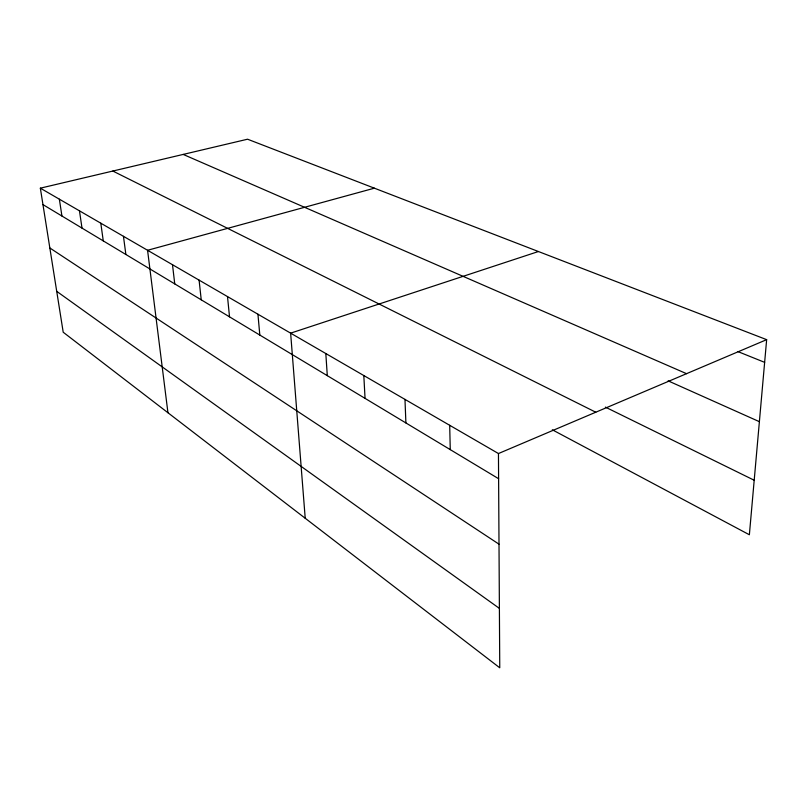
<?xml version="1.0" encoding="UTF-8"?>
<svg xmlns="http://www.w3.org/2000/svg" width="807" height="807" viewBox="0 0 807 807"><rect width="100%" height="100%" fill="white"/><g stroke="black" fill="none" stroke-linecap="round" stroke-linejoin="round"><path stroke-width="1.21" d="M40.35 188.172L498.454 453.544L499.755 667.793L63.208 332.232L40.35 188.172L247.557 139.208L766.65 339.656L749.37 534.759L552.311 429.788M498.454 453.544L766.65 339.656M538.41 251.522L290.631 333.15L305.217 518.255M374.387 188.182L147.57 250.281L167.947 412.74M738.042 351.64L764.643 362.353M183.179 154.419L686.535 373.671M668.115 380.854L759.387 421.678M605.371 407.111L754.202 480.246M112.849 171.044L595.778 412.216M42.963 204.615L498.605 478.712M49.842 247.971L499.008 544.18M56.722 291.347L499.392 608.387M59.355 199.178L61.927 216.024M79.469 210.829L82.001 228.099M100.794 223.186L103.276 240.9M123.451 236.31L125.872 254.498M172.496 264.716L174.746 283.893M199.087 280.12L201.236 299.821M227.503 296.583L229.521 316.838M257.937 314.216L259.814 335.066M325.816 353.537L327.299 375.659M363.816 375.548L365.046 398.365M404.973 399.384L405.901 422.949M449.691 425.289L450.266 449.63"/></g></svg>
